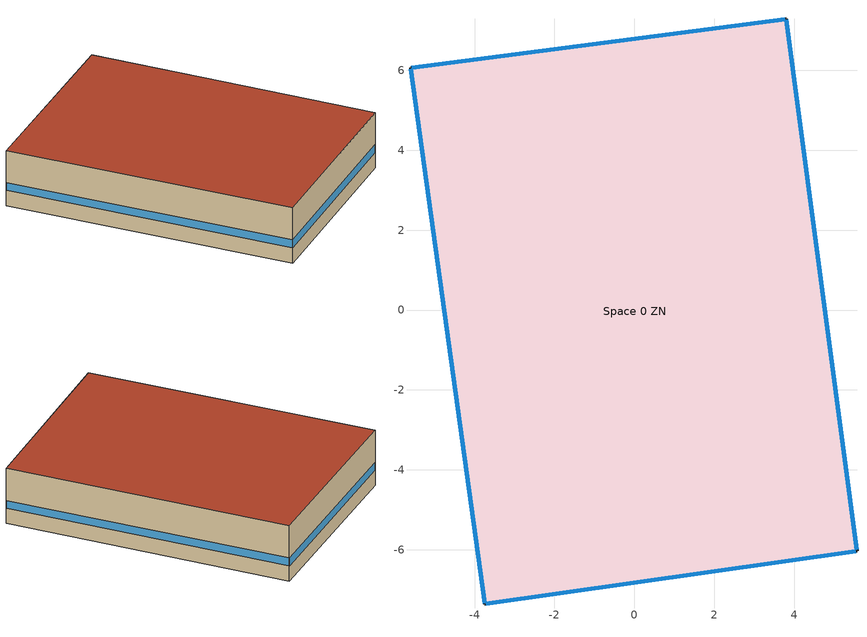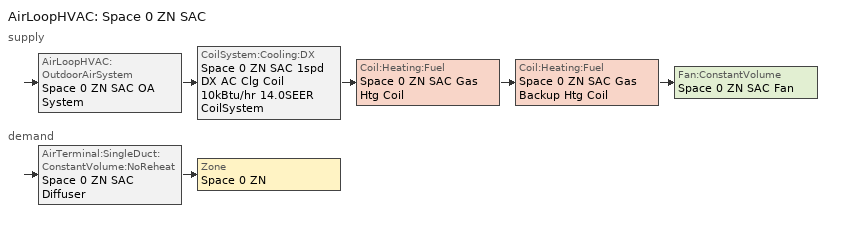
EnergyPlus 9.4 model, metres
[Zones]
Space 0 ZN
 floor ground (Foundation F 093 Perim 4589 Area 12749): 5.58,-6.03 -3.74,-7.36 -5.6,6.07 3.8,7.29 z0
 wall outside (Typical Insulated Steel Framed Exterior Wall R-15.63): -3.74,-7.36 5.58,-6.03 3.8,7.29 -5.6,6.07 -3.74,-7.36 z0:2.74
 window (U 0.55 SHGC 0.25): -3.72,-7.36 5.55,-6.03 / -5.6,6.04 -3.74,-7.34 / 3.78,7.29 -5.58,6.07 / 5.57,-6 3.8,7.26 z0.76:1.15
 roof outside (Typical IEAD Roof - Highly Reflective R-25.64): 3.8,7.29 -5.6,6.07 -3.74,-7.36 5.58,-6.03 z2.74
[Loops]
AirLoopHVAC 'Space 0 ZN SAC'
 supply: AirLoopHVAC:OutdoorAirSystem 'Space 0 ZN SAC OA System' > CoilSystem:Cooling:DX 'Space 0 ZN SAC 1spd DX AC Clg Coil 10kBtu/hr 14.0SEER CoilSystem' > Coil:Heating:Fuel 'Space 0 ZN SAC Gas Htg Coil' > Coil:Heating:Fuel 'Space 0 ZN SAC Gas Backup Htg Coil' > Fan:ConstantVolume 'Space 0 ZN SAC Fan'
 demand: AirTerminal:SingleDuct:ConstantVolume:NoReheat 'Space 0 ZN SAC Diffuser' > Zone 'Space 0 ZN'
[Building]
-MidriseApartment-ASHRAE 169-2006-3C created: 2021-02-17 08:39:53 +0000: Terrain=City
[Site:Location]
San Francisco Intl Ap_CA_USA: Latitude {deg}=37.62; Longitude {deg}=-122.4; Time Zone {hr}=-8; Elevation {m}=2
[Site:GroundTemperature:FCfactorMethod]
January Ground Temperature {C}=15.1; February Ground Temperature {C}=12.8; March Ground Temperature {C}=10.7; April Ground Temperature {C}=9.6; May Ground Temperature {C}=11.3; June Ground Temperature {C}=12.7; July Ground Temperature {C}=13.7; August Ground Temperature {C}=15; September Ground Temperature {C}=15.3; October Ground Temperature {C}=15.9; November Ground Temperature {C}=16.6; December Ground Temperature {C}=16.7
[Site:WaterMainsTemperature]
Calculation Method=Correlation; Annual Average Outdoor Air Temperature {C}=13.7833; Maximum Difference In Monthly Average Outdoor Air Temperatures {deltaC}=7.1
[SizingPeriod:DesignDay] Day of Month=21; Dry-Bulb Temperature Range Modifier Type=DefaultMultipliers; Humidity Condition Type=Wetbulb; Barometric Pressure {Pa}=101301; Rain Indicator=No; Snow Indicator=No; Daylight Saving Time Indicator=No
Name | Month | Day Type | Maximum Dry-Bulb Temperature {C} | Daily Dry-Bulb Temperature Range {deltaC} | Wetbulb or DewPoint at Maximum Dry-Bulb {C} | Wind Speed {m/s} | Wind Direction {deg} | Solar Model Indicator | ASHRAE Clear Sky Optical Depth for Beam Irradiance (taub) | ASHRAE Clear Sky Optical Depth for Diffuse Irradiance (taud) | Sky Clearness
San Francisco Intl Ap Ann Clg .4% Condns DB=>MWB | 8 | SummerDesignDay | 28.3 | 8.5 | 17.2 | 5.9 | 310 | ASHRAETau | 0.365 | 2.435
San Francisco Intl Ap Ann Htg 99.6% Condns DB | 1 | WinterDesignDay | 3.8 | 0 | 3.8 | 2.2 | 150 | ASHRAEClearSky |  |  | 0
[Material] Visible Absorptance=0.7
Name | Roughness | Thickness {m} | Conductivity {W/m-K} | Density {kg/m3} | Specific Heat {J/kg-K} | Thermal Absorptance | Solar Absorptance
25mm Stucco | Smooth | 0.0254 | 0.72 | 1856 | 840 | 0.9 | 0.7
5/8 in. Gypsum Board | MediumSmooth | 0.0159 | 0.16 | 800 | 1090 | 0.9 | 0.7
Metal Roof Surface | Smooth | 0.0008 | 45.28 | 7824 | 500 | 0.9 | 0.7
Roof Membrane - Highly Reflective | VeryRough | 0.0095 | 0.16 | 1121.29 | 1460 | 0.75 | 0.45
Std Wood 6inch | MediumSmooth | 0.15 | 0.12 | 540 | 1210 | 0.9 | 0.7
[Material:NoMass] Roughness=Smooth; Thermal Absorptance=0.9; Solar Absorptance=0.7; Visible Absorptance=0.7
Name | Thermal Resistance {m2-K/W}
Typical Insulation R-13.45 | 2.368
Typical Insulation R-24.52 | 4.31889
[WindowMaterial:Gas]
Gap_1_W_0_0032: Gas Type=Air; Thickness {m}=0.0032
[WindowMaterial:Glazing] Optical Data Type=SpectralAverage; Infrared Transmittance at Normal Incidence=0; Back Side Infrared Hemispherical Emissivity=0.84; Conductivity {W/m-K}=1; Dirt Correction Factor for Solar and Visible Transmittance=1; Solar Diffusing=No
Name | Thickness {m} | Solar Transmittance at Normal Incidence | Front Side Solar Reflectance at Normal Incidence | Back Side Solar Reflectance at Normal Incidence | Visible Transmittance at Normal Incidence | Front Side Visible Reflectance at Normal Incidence | Back Side Visible Reflectance at Normal Incidence | Front Side Infrared Hemispherical Emissivity
Glass_2022F_LayerAvg | 0.0039 | 0.355897 | 0.394095 | 0.265645 | 0.677694 | 0.042734 | 0.05547 | 0.046
Glass_2175_LayerAvg | 0.0086 | 0.167758 | 0.217606 | 0.437978 | 0.416044 | 0.078729 | 0.10654 | 0.84
[Construction]
InteriorFurnishings: Std Wood 6inch
Typical IEAD Roof - Highly Reflective R-25.64: Roof Membrane - Highly Reflective, Typical Insulation R-24.52, Metal Roof Surface
Typical Insulated Steel Framed Exterior Wall R-15.63: 25mm Stucco, 5/8 in. Gypsum Board, Typical Insulation R-13.45, 5/8 in. Gypsum Board
U 0.55 SHGC 0.25: Glass_2175_LayerAvg, Gap_1_W_0_0032, Glass_2022F_LayerAvg
[Construction:FfactorGroundFloor]
Foundation F 093 Perim 4589 Area 12749: F-Factor {W/m-K}=0.934597; Area {m2}=127.494; PerimeterExposed {m}=45.8863
[Zone]
Space 0 ZN: Multiplier=1; Part of Total Floor Area=Yes
[InternalMass]
Space 0 Mass: Construction=InteriorFurnishings; Zone or ZoneList=Space 0 ZN; Surface Area {m2}=254.987
[ZoneInfiltration:DesignFlowRate]
Space 0 Infiltration: Zone or ZoneList=Space 0 ZN; Schedule=ApartmentMidRise INF_APT_SCH; Design Flow Rate Calculation Method=Flow/ExteriorArea; Flow per Exterior Surface Area {m3/s-m2}=0.000282969; Constant Term Coefficient=0; Temperature Term Coefficient=0; Velocity Term Coefficient=0.224; Velocity Squared Term Coefficient=0
[ZoneControl:Thermostat]
Space 0 ZN Thermostat: Zone or ZoneList=Space 0 ZN; Control Type Schedule=Space 0 ZN Thermostat Schedule; Control 1=Space Type 1 Thermostat 1; Temperature Difference Between Cutout And Setpoint {deltaC}=0
[ThermostatSetpoint:DualSetpoint]
Space Type 1 Thermostat 1: Heating Setpoint Temperature Schedule=ApartmentMidRise HTGSETP_APT_SCH; Cooling Setpoint Temperature Schedule=ApartmentMidRise CLGSETP_APT_SCH
[AirTerminal:SingleDuct:ConstantVolume:NoReheat]
Space 0 ZN SAC Diffuser: Availability Schedule=Always On Discrete; Maximum Air Flow Rate {m3/s}=AutoSize
[Zone equipment]
Space 0 ZN: Space 0 ZN SAC Diffuser
[Sizing:Zone]
Space 0 ZN: Zone Cooling Design Supply Air Temperature Input Method=SupplyAirTemperature; Zone Cooling Design Supply Air Temperature {C}=12.7778; Zone Cooling Design Supply Air Temperature Difference {deltaC}=11.11; Zone Heating Design Supply Air Temperature Input Method=SupplyAirTemperature; Zone Heating Design Supply Air Temperature {C}=50; Zone Heating Design Supply Air Temperature Difference {deltaC}=11.11; Zone Cooling Design Supply Air Humidity Ratio {kgWater/kgDryAir}=0.008; Zone Heating Design Supply Air Humidity Ratio {kgWater/kgDryAir}=0.008; Design Specification Outdoor Air Object=Space Type 1 Ventilation; Cooling Design Air Flow Method=DesignDay; Cooling Design Air Flow Rate {m3/s}=0; Cooling Minimum Air Flow per Zone Floor Area {m3/s-m2}=0.000762; Cooling Minimum Air Flow {m3/s}=0; Cooling Minimum Air Flow Fraction=0; Heating Design Air Flow Method=DesignDay; Heating Design Air Flow Rate {m3/s}=0; Heating Maximum Air Flow per Zone Floor Area {m3/s-m2}=0.002032; Heating Maximum Air Flow {m3/s}=0.141576; Heating Maximum Air Flow Fraction=0.3; Account for Dedicated Outdoor Air System=No
[Controller:MechanicalVentilation]
Controller Mechanical Ventilation 1: Availability Schedule=Always On Discrete; Demand Controlled Ventilation=No; System Outdoor Air Method=ZoneSum; Zone or ZoneList Name 1=Space 0 ZN; Design Specification Outdoor Air Object Name 1=Space Type 1 Ventilation
[DesignSpecification:OutdoorAir]
Space Type 1 Ventilation: Outdoor Air Method=Sum; Outdoor Air Flow per Person {m3/s-person}=0; Outdoor Air Flow per Zone Floor Area {m3/s-m2}=0; Outdoor Air Flow per Zone {m3/s}=0; Outdoor Air Flow Air Changes per Hour {1/hr}=0.35
[AirLoopHVAC]
Space 0 ZN SAC: Design Supply Air Flow Rate {m3/s}=AutoSize; Design Return Air Flow Fraction of Supply Air Flow=1
[Sizing:System]
Space 0 ZN SAC: Type of Load to Size On=Sensible; Design Outdoor Air Flow Rate {m3/s}=Autosize; Central Heating Maximum System Air Flow Ratio=1; Preheat Design Temperature {C}=7.22222; Preheat Design Humidity Ratio {kgWater/kgDryAir}=0.008; Precool Design Temperature {C}=12.7778; Precool Design Humidity Ratio {kgWater/kgDryAir}=0.008; Central Cooling Design Supply Air Temperature {C}=12.7778; Central Heating Design Supply Air Temperature {C}=50; Type of Zone Sum to Use=NonCoincident; 100% Outdoor Air in Cooling=No; 100% Outdoor Air in Heating=No; Central Cooling Design Supply Air Humidity Ratio {kgWater/kgDryAir}=0.0085; Central Heating Design Supply Air Humidity Ratio {kgWater/kgDryAir}=0.008; Cooling Supply Air Flow Rate Method=DesignDay; Cooling Supply Air Flow Rate {m3/s}=0; Cooling Supply Air Flow Rate Per Floor Area {m3/s-m2}=0.00996765; Cooling Fraction of Autosized Cooling Supply Air Flow Rate=1; Cooling Supply Air Flow Rate Per Unit Cooling Capacity {m3/s-W}=3.94755e-05; Heating Supply Air Flow Rate Method=DesignDay; Heating Supply Air Flow Rate {m3/s}=0; Heating Supply Air Flow Rate Per Floor Area {m3/s-m2}=0.00996765; Heating Fraction of Autosized Heating Supply Air Flow Rate=1; Heating Fraction of Autosized Cooling Supply Air Flow Rate=1; Heating Supply Air Flow Rate Per Unit Heating Capacity {m3/s-W}=3.15882e-05; System Outdoor Air Method=ZoneSum; Zone Maximum Outdoor Air Fraction=1; Cooling Design Capacity Method=CoolingDesignCapacity; Cooling Design Capacity {W}=Autosize; Cooling Design Capacity Per Floor Area {W/m2}=234.7; Fraction of Autosized Cooling Design Capacity=1; Heating Design Capacity Method=HeatingDesignCapacity; Heating Design Capacity {W}=Autosize; Heating Design Capacity Per Floor Area {W/m2}=157; Fraction of Autosized Heating Design Capacity=1; Central Cooling Capacity Control Method=OnOff
[AvailabilityManager:NightCycle]
Availability Manager Night Cycle 1: Applicability Schedule=Always On Discrete; Fan Schedule=ApartmentMidRise All On; Control Type=CycleOnAny; Thermostat Tolerance {deltaC}=1; Cycling Run Time Control Type=FixedRunTime; Cycling Run Time {s}=3600
[Controller:OutdoorAir]
Space 0 ZN SAC OA System Controller: Minimum Outdoor Air Flow Rate {m3/s}=Autosize; Maximum Outdoor Air Flow Rate {m3/s}=Autosize; Economizer Control Type=NoEconomizer; Economizer Control Action Type=ModulateFlow; Economizer Maximum Limit Dry-Bulb Temperature {C}=28; Economizer Maximum Limit Enthalpy {J/kg}=64000; Lockout Type=LockoutWithHeating; Minimum Limit Type=FixedMinimum; Minimum Outdoor Air Schedule=Always On Discrete; Maximum Fraction of Outdoor Air Schedule=Space0ZNSACmaxOASch; Mechanical Ventilation Controller=Controller Mechanical Ventilation 1; High Humidity Control=No; Control High Indoor Humidity Based on Outdoor Humidity Ratio=Yes; Heat Recovery Bypass Control Type=BypassWhenWithinEconomizerLimits
[AvailabilityManager:Scheduled]
Space 0 ZN SAC OA System Availability Manager: Schedule=Always On Discrete
[SetpointManager:MixedAir] Control Variable=Temperature
Name | Setpoint Node or NodeList
Space 0 ZN SAC Mixed Air Node OS Default SPM | Space 0 ZN SAC Mixed Air Node
Space 0 ZN SAC 1spd DX AC Clg Coil 10kBtu/hr 14.0SEER Outlet Air Node OS Default SPM | Space 0 ZN SAC 1spd DX AC Clg Coil 10kBtu/hr 14.0SEER Outlet Air Node
Space 0 ZN SAC Gas Htg Coil Outlet Air Node OS Default SPM | Space 0 ZN SAC Gas Htg Coil Outlet Air Node
Space 0 ZN SAC Gas Backup Htg Coil Outlet Air Node OS Default SPM | Space 0 ZN SAC Gas Backup Htg Coil Outlet Air Node
[CoilSystem:Cooling:DX]
Space 0 ZN SAC 1spd DX AC Clg Coil 10kBtu/hr 14.0SEER CoilSystem: Availability Schedule=Always On Discrete; Cooling Coil=Space 0 ZN SAC 1spd DX AC Clg Coil 10kBtu/hr 14.0SEER
[Coil:Cooling:DX:SingleSpeed]
Space 0 ZN SAC 1spd DX AC Clg Coil 10kBtu/hr 14.0SEER: Availability Schedule=Always On Discrete; Gross Rated Total Cooling Capacity {W}=Autosize; Gross Rated Sensible Heat Ratio=Autosize; Gross Rated Cooling COP {W/W}=4.11713; Rated Air Flow Rate {m3/s}=Autosize; Rated Evaporator Fan Power Per Volume Flow Rate {W/(m3/s)}=773.3; Total Cooling Capacity Function of Temperature Curve=PSZ-AC_Unitary_PackagecoolCapFT; Total Cooling Capacity Function of Flow Fraction Curve=PSZ-AC_Unitary_PackagecoolFFF; Energy Input Ratio Function of Temperature Curve=PSZ-AC DX Unitary Package EIRFT; Energy Input Ratio Function of Flow Fraction Curve=PSZ-AC_Unitary_PackagecoolEIRFFF; Part Load Fraction Correlation Curve=PSZ-AC_Unitary_PackagecoolPLR; Minimum Outdoor Dry-Bulb Temperature for Compressor Operation {C}=-25; Condenser Type=AirCooled; Evaporative Condenser Effectiveness=0; Evaporative Condenser Air Flow Rate {m3/s}=Autosize; Evaporative Condenser Pump Rated Power Consumption {W}=Autosize; Crankcase Heater Capacity {W}=0; Maximum Outdoor Dry-Bulb Temperature for Crankcase Heater Operation {C}=0; Basin Heater Capacity {W/K}=0; Basin Heater Setpoint Temperature {C}=10
[Coil:Heating:Fuel] Availability Schedule=Always On Discrete; Fuel Type=NaturalGas; Burner Efficiency=0.8; Nominal Capacity {W}=AutoSize; Parasitic Electric Load {W}=0; Parasitic Fuel Load {W}=0
Name | Part Load Fraction Correlation Curve
Space 0 ZN SAC Gas Htg Coil | Curve Cubic 1
Space 0 ZN SAC Gas Backup Htg Coil
[Fan:ConstantVolume]
Space 0 ZN SAC Fan: Availability Schedule=ApartmentMidRise All On; Fan Total Efficiency=0.55575; Pressure Rise {Pa}=622.722; Maximum Flow Rate {m3/s}=AutoSize; Motor Efficiency=0.855; Motor In Airstream Fraction=1
[SetpointManager:SingleZone:Reheat]
Space 0 ZN SAC Setpoint Manager SZ Reheat: Control Variable=Temperature; Minimum Supply Air Temperature {C}=12.7778; Maximum Supply Air Temperature {C}=50; Control Zone=Space 0 ZN; Setpoint Node or NodeList=Space 0 ZN SAC Supply Outlet Node
[Exterior:Lights]
NonDimming Exterior Lights Def: Schedule=ApartmentMidRise Exterior_Lgt_ALWAYS_ON; Design Level {W}=164; Control Option=AstronomicalClock
[EnergyManagementSystem:GlobalVariable]
Space0ZNSACNumberofStages
[EnergyManagementSystem:InternalVariable]
Space0ZNSACOADesignMass: Internal Data Index Key=Space 0 ZN SAC OA System Controller; Internal Data Type=Outdoor Air Controller Minimum Mass Flow Rate
[EnergyManagementSystem:Sensor]
Name | Output:Variable or Output:Meter Index Key | Output:Variable or Output:Meter
OATF | Environment | Site Outdoor Air Drybulb Temperature
OAWBC | Environment | Site Outdoor Air Wetbulb Temperature
Space0ZNSACDATRqd | Space 0 ZN SAC Supply Outlet Node | System Node Setpoint Temperature
Space0ZNSACOAFlowMass | Space 0 ZN SAC Outdoor Air Node | System Node Mass Flow Rate
Space0ZNSACOASch | Always On Discrete | Schedule Value
[EnergyManagementSystem:Program]
Space0ZNSACSetNumberofStages: SET Space0ZNSACNumberofStages = 1
[EnergyManagementSystem:ProgramCallingManager]
Space0ZNSACSetNumberofStagesCallingManager: BeginNewEnvironment; Space0ZNSACSetNumberofStages
[Schedule:Compact]
Space 0 ZN Thermostat Schedule: Through: 12/31, For: AllDays, Until: 24:00, 4
[Schedule:Day:Interval]
ApartmentMidRise HTGSETP_APT_SCH Default; ApartmentMidRise HTGSETP_APT_SCH Summer Design Day; ApartmentMidRise HTGSETP_APT_SCH Winter Design Day: No, 24:00, 21.7
ApartmentMidRise CLGSETP_APT_SCH Default; ApartmentMidRise CLGSETP_APT_SCH Summer Design Day; ApartmentMidRise CLGSETP_APT_SCH Winter Design Day: No, 24:00, 24.4
ApartmentMidRise All On Default; ApartmentMidRise All On Summer Design Day; ApartmentMidRise All On Winter Design Day; ApartmentMidRise Exterior_Lgt_ALWAYS_ON Default; ApartmentMidRise Exterior_Lgt_ALWAYS_ON Summer Design Day; ApartmentMidRise Exterior_Lgt_ALWAYS_ON Winter Design Day; ApartmentMidRise INF_APT_SCH Default; ApartmentMidRise INF_APT_SCH Summer Design Day; ApartmentMidRise INF_APT_SCH Winter Design Day: No, 24:00, 1
Space0ZNSACmaxOASchDefault: No, 24:00, 0.7
[Schedule:Week:Daily]
ApartmentMidRise HTGSETP_APT_SCH Week Rule - Jan1-Dec31: ApartmentMidRise HTGSETP_APT_SCH Default, ApartmentMidRise HTGSETP_APT_SCH Default, ApartmentMidRise HTGSETP_APT_SCH Default, ApartmentMidRise HTGSETP_APT_SCH Default, ApartmentMidRise HTGSETP_APT_SCH Default, ApartmentMidRise HTGSETP_APT_SCH Default, ApartmentMidRise HTGSETP_APT_SCH Default, ApartmentMidRise HTGSETP_APT_SCH Default, ApartmentMidRise HTGSETP_APT_SCH Summer Design Day, ApartmentMidRise HTGSETP_APT_SCH Winter Design Day, ApartmentMidRise HTGSETP_APT_SCH Default, ApartmentMidRise HTGSETP_APT_SCH Default
ApartmentMidRise CLGSETP_APT_SCH Week Rule - Jan1-Dec31: ApartmentMidRise CLGSETP_APT_SCH Default, ApartmentMidRise CLGSETP_APT_SCH Default, ApartmentMidRise CLGSETP_APT_SCH Default, ApartmentMidRise CLGSETP_APT_SCH Default, ApartmentMidRise CLGSETP_APT_SCH Default, ApartmentMidRise CLGSETP_APT_SCH Default, ApartmentMidRise CLGSETP_APT_SCH Default, ApartmentMidRise CLGSETP_APT_SCH Default, ApartmentMidRise CLGSETP_APT_SCH Summer Design Day, ApartmentMidRise CLGSETP_APT_SCH Winter Design Day, ApartmentMidRise CLGSETP_APT_SCH Default, ApartmentMidRise CLGSETP_APT_SCH Default
ApartmentMidRise All On Week Rule - Jan1-Dec31: ApartmentMidRise All On Default, ApartmentMidRise All On Default, ApartmentMidRise All On Default, ApartmentMidRise All On Default, ApartmentMidRise All On Default, ApartmentMidRise All On Default, ApartmentMidRise All On Default, ApartmentMidRise All On Default, ApartmentMidRise All On Summer Design Day, ApartmentMidRise All On Winter Design Day, ApartmentMidRise All On Default, ApartmentMidRise All On Default
ApartmentMidRise Exterior_Lgt_ALWAYS_ON Week Rule - Jan1-Dec31: ApartmentMidRise Exterior_Lgt_ALWAYS_ON Default, ApartmentMidRise Exterior_Lgt_ALWAYS_ON Default, ApartmentMidRise Exterior_Lgt_ALWAYS_ON Default, ApartmentMidRise Exterior_Lgt_ALWAYS_ON Default, ApartmentMidRise Exterior_Lgt_ALWAYS_ON Default, ApartmentMidRise Exterior_Lgt_ALWAYS_ON Default, ApartmentMidRise Exterior_Lgt_ALWAYS_ON Default, ApartmentMidRise Exterior_Lgt_ALWAYS_ON Default, ApartmentMidRise Exterior_Lgt_ALWAYS_ON Summer Design Day, ApartmentMidRise Exterior_Lgt_ALWAYS_ON Winter Design Day, ApartmentMidRise Exterior_Lgt_ALWAYS_ON Default, ApartmentMidRise Exterior_Lgt_ALWAYS_ON Default
ApartmentMidRise INF_APT_SCH Week Rule - Jan1-Dec31: ApartmentMidRise INF_APT_SCH Default, ApartmentMidRise INF_APT_SCH Default, ApartmentMidRise INF_APT_SCH Default, ApartmentMidRise INF_APT_SCH Default, ApartmentMidRise INF_APT_SCH Default, ApartmentMidRise INF_APT_SCH Default, ApartmentMidRise INF_APT_SCH Default, ApartmentMidRise INF_APT_SCH Default, ApartmentMidRise INF_APT_SCH Summer Design Day, ApartmentMidRise INF_APT_SCH Winter Design Day, ApartmentMidRise INF_APT_SCH Default, ApartmentMidRise INF_APT_SCH Default
Space0ZNSACmaxOASch Week Rule - Jan1-Dec31: Space0ZNSACmaxOASchDefault, Space0ZNSACmaxOASchDefault, Space0ZNSACmaxOASchDefault, Space0ZNSACmaxOASchDefault, Space0ZNSACmaxOASchDefault, Space0ZNSACmaxOASchDefault, Space0ZNSACmaxOASchDefault, Space0ZNSACmaxOASchDefault, Space0ZNSACmaxOASchDefault, Space0ZNSACmaxOASchDefault, Space0ZNSACmaxOASchDefault, Space0ZNSACmaxOASchDefault
[Schedule:Year]
ApartmentMidRise HTGSETP_APT_SCH: ApartmentMidRise HTGSETP_APT_SCH Week Rule - Jan1-Dec31, 1, 1, 12, 31
ApartmentMidRise CLGSETP_APT_SCH: ApartmentMidRise CLGSETP_APT_SCH Week Rule - Jan1-Dec31, 1, 1, 12, 31
ApartmentMidRise All On: ApartmentMidRise All On Week Rule - Jan1-Dec31, 1, 1, 12, 31
ApartmentMidRise Exterior_Lgt_ALWAYS_ON: ApartmentMidRise Exterior_Lgt_ALWAYS_ON Week Rule - Jan1-Dec31, 1, 1, 12, 31
ApartmentMidRise INF_APT_SCH: ApartmentMidRise INF_APT_SCH Week Rule - Jan1-Dec31, 1, 1, 12, 31
Space0ZNSACmaxOASch: Space0ZNSACmaxOASch Week Rule - Jan1-Dec31, 1, 1, 12, 31
[Schedule:Constant]
Always On Discrete: Hourly Value=1
[Curve:Biquadratic] Minimum Value of x {BasedOnField A2}=12.77778; Maximum Value of x {BasedOnField A2}=23.88889; Minimum Value of y {BasedOnField A3}=21.11111; Maximum Value of y {BasedOnField A3}=46.11111
Name | Coefficient1 Constant | Coefficient2 x | Coefficient3 x**2 | Coefficient4 y | Coefficient5 y**2 | Coefficient6 x*y
PSZ-AC_Unitary_PackagecoolCapFT | 0.766956 | 0.0107756 | -4.14703e-05 | 0.00134961 | -0.000261144 | 0.000457488
PSZ-AC DX Unitary Package EIRFT | 0.297145 | 0.0430933 | -0.000748766 | 0.00597727 | 0.000482112 | -0.000956448
[Curve:Quadratic]
Name | Coefficient1 Constant | Coefficient2 x | Coefficient3 x**2 | Minimum Value of x {BasedOnField A2} | Maximum Value of x {BasedOnField A2}
PSZ-AC_Unitary_PackagecoolFFF | 0.8 | 0.2 | 0 | 0.5 | 1.5
PSZ-AC_Unitary_PackagecoolEIRFFF | 1.156 | -0.1816 | 0.0256 | 0.5 | 1.5
PSZ-AC_Unitary_PackagecoolPLR | 0.75 | 0.25 | 0 | 0 | 1
[Curve:Cubic]
Curve Cubic 1: Coefficient1 Constant=0.8; Coefficient2 x=0.2; Coefficient3 x**2=0; Coefficient4 x**3=0; Minimum Value of x {BasedOnField A2}=0; Maximum Value of x {BasedOnField A2}=1
